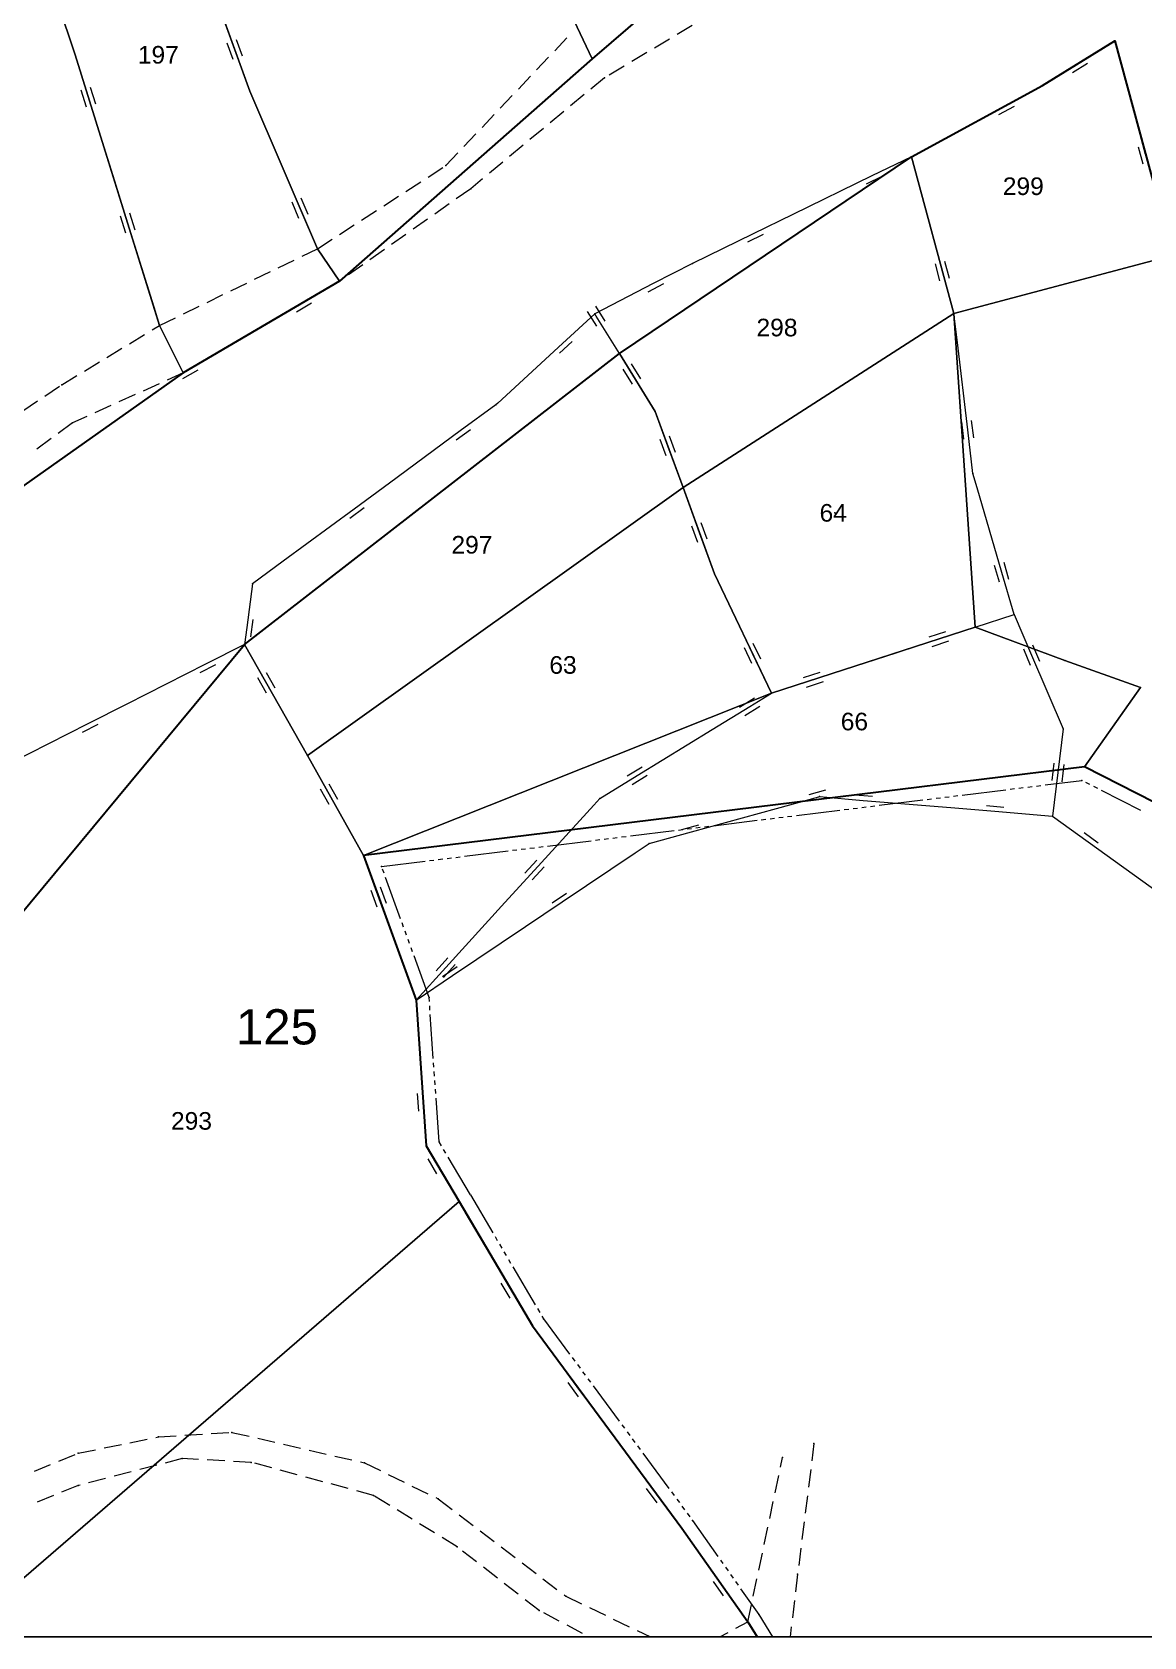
# Model space of a CAD drawing. Header units: millimetres. Extents: x 614452 to 616952, y 4151662 to 4153442.
# Drawn here: x 615089.2 to 615215.5, y 4151662.5 to 4151844.9 of the extents above; entities that cross this region are included whole.
import ezdxf
from ezdxf.xclip import XClip

# ---------------------------------------------------------------- set-up
doc = ezdxf.new("R2010")
doc.units = ezdxf.units.MM
doc.header["$XCLIPFRAME"] = 2
for name, color, linetype, lineweight in [('01_UYGALAN_TARAMA', 26, 'Continuous', 20), ('02_ADA_ALN_YENI', 7, 'Continuous', 30), ('02_ADA_NO_YENI', 18, 'Continuous', 0), ('03_PARSEL_ALN_ESKI', 18, 'Continuous', 0), ('03_PARSEL_ALN_YENI', 171, 'Continuous', 0), ('03_PARSEL_NO_ESKI', 5, 'Continuous', 0), ('03_PARSEL_SNR_YENI', 5, 'Continuous', 0), ('06_DETAY_SNR_KROKI', 4, 'Continuous', 0), ('06_DETAY_SNR_PAFTA', 26, 'Continuous', 0), ('07_SNRTIP_GECERLI', 30, 'Continuous', 0), ('07_SNRTIP_SABIT', 18, 'Continuous', 0), ('NOKTA_DETAY_YENI', 171, 'Continuous', 0), ('NOKTA_PARSEL_ESKI', 6, 'Continuous', 0), ('NOKTA_PARSEL_YENI', 30, 'Continuous', 0)]:
    doc.layers.add(name, color=color, linetype=linetype, lineweight=lineweight)
doc.layers.add('ANTET', color=7, linetype='Continuous')
doc.styles.get("Standard").update_dxf_attribs({"font": 'Arial'})

# ---------------------------------------------------------------- blocks, each defined once
blk = doc.blocks.new('fggg')
at = {"layer": '01_UYGALAN_TARAMA', "color": 252}
for p, q in [((615193.89, 4151758.05, 0.95), (615194.39, 4151758.12, 0.95)), ((615194.88, 4151758.18, 0.95), (615199.85, 4151758.79, 0.95)), ((615200.34, 4151758.85, 0.95), (615200.84, 4151758.91, 0.95)), ((615201.33, 4151758.97, 0.95), (615201.83, 4151759.03, 0.95)), ((615202.33, 4151759.09, 0.95), (615202.82, 4151759.15, 0.95)), ((615203.32, 4151759.21, 0.95), (615203.82, 4151759.27, 0.95)), ((615204.31, 4151759.33, 0.95), (615208.5, 4151759.85, 0.95)), ((615208.51, 4151759.85, 0.95), (615208.5, 4151759.85, 0.95)), ((615209.4, 4151759.39, 0.95), (615208.95, 4151759.62, 0.95)), ((615210.29, 4151758.94, 0.95), (615209.84, 4151759.17, 0.95)), ((615215.19, 4151756.44, 0.95), (615210.73, 4151758.71, 0.95)), ((615176.03, 4151755.86, 0.95), (615180.99, 4151756.47, 0.95)), ((615181.48, 4151756.53, 0.95), (615181.98, 4151756.59, 0.95)), ((615182.48, 4151756.65, 0.95), (615182.97, 4151756.71, 0.95)), ((615183.47, 4151756.77, 0.95), (615183.97, 4151756.83, 0.95)), ((615184.46, 4151756.9, 0.95), (615184.96, 4151756.96, 0.95)), ((615185.45, 4151757.02, 0.95), (615190.42, 4151757.63, 0.95)), ((615190.91, 4151757.69, 0.95), (615191.41, 4151757.75, 0.95)), ((615191.91, 4151757.81, 0.95), (615192.4, 4151757.87, 0.95)), ((615192.9, 4151757.93, 0.95), (615193.39, 4151757.99, 0.95)), ((615163.62, 4151754.34, 0.95), (615164.11, 4151754.4, 0.95)), ((615164.61, 4151754.46, 0.95), (615165.11, 4151754.52, 0.95)), ((615165.6, 4151754.58, 0.95), (615166.1, 4151754.64, 0.95)), ((615166.6, 4151754.7, 0.95), (615171.56, 4151755.31, 0.95)), ((615172.05, 4151755.37, 0.95), (615172.55, 4151755.43, 0.95)), ((615173.05, 4151755.49, 0.95), (615173.54, 4151755.55, 0.95)), ((615174.04, 4151755.62, 0.95), (615174.54, 4151755.68, 0.95)), ((615175.03, 4151755.74, 0.95), (615175.53, 4151755.8, 0.95)), ((615147.74, 4151752.38, 0.95), (615152.7, 4151752.99, 0.95)), ((615153.2, 4151753.05, 0.95), (615153.69, 4151753.12, 0.95)), ((615154.19, 4151753.18, 0.95), (615154.69, 4151753.24, 0.95)), ((615155.18, 4151753.3, 0.95), (615155.68, 4151753.36, 0.95)), ((615156.17, 4151753.42, 0.95), (615156.67, 4151753.48, 0.95)), ((615157.17, 4151753.54, 0.95), (615162.13, 4151754.15, 0.95)), ((615162.63, 4151754.21, 0.95), (615163.12, 4151754.27, 0.95)), ((615134.34, 4151750.74, 0.95), (615134.83, 4151750.8, 0.95)), ((615135.33, 4151750.86, 0.95), (615135.83, 4151750.92, 0.95)), ((615136.32, 4151750.98, 0.95), (615136.82, 4151751.04, 0.95)), ((615137.32, 4151751.1, 0.95), (615137.81, 4151751.16, 0.95)), ((615138.31, 4151751.23, 0.95), (615143.27, 4151751.84, 0.95)), ((615143.77, 4151751.9, 0.95), (615144.26, 4151751.96, 0.95)), ((615144.76, 4151752.02, 0.95), (615145.26, 4151752.08, 0.95)), ((615145.75, 4151752.14, 0.95), (615146.25, 4151752.2, 0.95)), ((615146.75, 4151752.26, 0.95), (615147.24, 4151752.32, 0.95)), ((615128.88, 4151750.07, 0.95), (615133.84, 4151750.68, 0.95)), ((615129.16, 4151749.29, 0.95), (615128.99, 4151749.76, 0.95)), ((615131.04, 4151744.12, 0.95), (615129.33, 4151748.82, 0.95)), ((615131.38, 4151743.18, 0.95), (615131.21, 4151743.65, 0.95)), ((615131.72, 4151742.24, 0.95), (615131.55, 4151742.71, 0.95)), ((615132.06, 4151741.3, 0.95), (615131.89, 4151741.77, 0.95)), ((615132.4, 4151740.36, 0.95), (615132.23, 4151740.83, 0.95)), ((615134.28, 4151735.19, 0.95), (615132.57, 4151739.89, 0.95)), ((615134.31, 4151734.73, 0.95), (615134.28, 4151735.19, 0.95)), ((615134.38, 4151733.73, 0.95), (615134.35, 4151734.23, 0.95)), ((615134.76, 4151728.24, 0.95), (615134.42, 4151733.23, 0.95)), ((615134.83, 4151727.24, 0.95), (615134.8, 4151727.74, 0.95)), ((615134.9, 4151726.25, 0.95), (615134.87, 4151726.75, 0.95)), ((615134.97, 4151725.25, 0.95), (615134.94, 4151725.75, 0.95)), ((615135.04, 4151724.25, 0.95), (615135, 4151724.75, 0.95)), ((615135.42, 4151718.77, 0.95), (615135.07, 4151723.75, 0.95)), ((615135.68, 4151718.33, 0.95), (615135.42, 4151718.76, 0.95)), ((615136.19, 4151717.47, 0.95), (615135.93, 4151717.9, 0.95)), ((615138.98, 4151712.73, 0.95), (615136.44, 4151717.04, 0.95)), ((615138.98, 4151712.73, 0.95), (615141.52, 4151708.42, 0.95)), ((615141.78, 4151707.99, 0.95), (615142.03, 4151707.56, 0.95)), ((615142.28, 4151707.13, 0.95), (615142.54, 4151706.7, 0.95)), ((615142.79, 4151706.27, 0.95), (615143.05, 4151705.84, 0.95)), ((615143.3, 4151705.41, 0.95), (615143.55, 4151704.98, 0.95)), ((615143.81, 4151704.55, 0.95), (615146.35, 4151700.24, 0.95)), ((615146.6, 4151699.81, 0.95), (615146.86, 4151699.38, 0.95)), ((615147.11, 4151698.95, 0.95), (615147.27, 4151698.67, 0.95)), ((615147.27, 4151698.67, 0.95), (615150.25, 4151694.65, 0.95)), ((615150.54, 4151694.25, 0.95), (615150.84, 4151693.85, 0.95)), ((615151.14, 4151693.45, 0.95), (615151.44, 4151693.04, 0.95)), ((615151.73, 4151692.64, 0.95), (615152.03, 4151692.24, 0.95)), ((615152.33, 4151691.84, 0.95), (615152.63, 4151691.44, 0.95)), ((615152.92, 4151691.03, 0.95), (615155.9, 4151687.01, 0.95)), ((615156.19, 4151686.61, 0.95), (615156.49, 4151686.21, 0.95)), ((615156.79, 4151685.81, 0.95), (615157.09, 4151685.4, 0.95)), ((615157.38, 4151685, 0.95), (615157.68, 4151684.6, 0.95)), ((615157.98, 4151684.2, 0.95), (615158.27, 4151683.8, 0.95)), ((615158.57, 4151683.39, 0.95), (615161.54, 4151679.37, 0.95)), ((615161.84, 4151678.97, 0.95), (615162.14, 4151678.57, 0.95)), ((615162.44, 4151678.17, 0.95), (615162.73, 4151677.77, 0.95)), ((615163.03, 4151677.36, 0.95), (615163.33, 4151676.96, 0.95)), ((615163.63, 4151676.56, 0.95), (615163.92, 4151676.16, 0.95)), ((615164.22, 4151675.76, 0.95), (615164.24, 4151675.73, 0.95)), ((615164.24, 4151675.73, 0.95), (615167.11, 4151671.64, 0.95)), ((615167.4, 4151671.24, 0.95), (615167.69, 4151670.83, 0.95)), ((615167.98, 4151670.42, 0.95), (615168.27, 4151670.01, 0.95)), ((615168.55, 4151669.6, 0.95), (615168.84, 4151669.19, 0.95)), ((615169.13, 4151668.78, 0.95), (615169.42, 4151668.37, 0.95)), ((615169.7, 4151667.96, 0.95), (615171.77, 4151665.03, 0.95)), ((615171.77, 4151665.03, 0.95), (615174.39, 4151660.77, 0.95))]:
    blk.add_line(p, q, dxfattribs=at)
for p in [(615208.5, 4151759.85, 630.21), (615128.88, 4151750.07, 615.54), (615128.88, 4151750.07, 615.54), (615134.28, 4151735.19, 622.77), (615134.28, 4151735.19, 622.77), (615135.42, 4151718.77, 626.5), (615135.42, 4151718.77, 626.5), (615147.27, 4151698.67, 632.51), (615147.27, 4151698.67, 632.51), (615164.24, 4151675.73, 636.42), (615164.24, 4151675.73, 636.42), (615171.77, 4151665.03, 640.27), (615171.77, 4151665.03, 640.27)]:
    blk.add_point(p, dxfattribs=at)
at = {"layer": '02_ADA_ALN_YENI', "color": 252}
for points in [[(615175.25, 4151861.18, 0), (615152.82, 4151841.86, 0), (615124.09, 4151816.59, 0), (615106.32, 4151806.16, 0), (615077.83, 4151786.04, 0), (615049.77, 4151767.71, 0), (615006.23, 4151763.2, 0), (615000.81, 4151763.81, 0), (615000.81, 4151763.81, 0), (614982.7, 4151772.39, 0), (614943.18, 4151772.9, 0), (614923.77, 4151783.68, 0)], [(615081.71, 4151737.25, 0), (615113.31, 4151775.31, 0), (615155.92, 4151808.36, 0), (615189.11, 4151830.74, 0), (615204.03, 4151838.83, 0), (615212.25, 4151843.91, 0), (615217.03, 4151826.17, 0), (615218.33, 4151819.38, 0), (615219.76, 4151811.95, 0), (615224.15, 4151803.93, 0), (615237.26, 4151792.49, 0), (615235.7, 4151779.19, 0), (615241.19, 4151768.35, 0), (615254.45, 4151738.12, 0), (615208.77, 4151761.39, 0), (615126.83, 4151751.33, 0), (615132.8, 4151734.88, 0), (615133.95, 4151718.31, 0), (615137.69, 4151711.97, 0), (615146.02, 4151697.84, 0), (615163.02, 4151674.86, 0), (615170.52, 4151664.2, 0), (615174.71, 4151657.38, 0)]]:
    blk.add_polyline3d(points, dxfattribs=at)
at = {"layer": '03_PARSEL_ALN_ESKI', "color": 252}
for p in [(615103.79, 4151842.32), (615202.12, 4151827.38), (615174.12, 4151811.32), (615180.42, 4151790.26), (615139.45, 4151786.63), (615149.7, 4151772.97), (615182.83, 4151766.54), (615107.56, 4151721.15)]:
    blk.add_point(p, dxfattribs=at)
at = {"layer": '03_PARSEL_ALN_YENI', "color": 252}
for points in [[(615151.11, 4151845.47, 0), (615142.71, 4151862.52, 0), (615166.03, 4151878.94, 0), (615175.25, 4151861.18, 0), (615152.82, 4151841.86, 0), (615151.11, 4151845.47, 0)], [(615152.82, 4151841.86, 0), (615124.09, 4151816.59, 0), (615121.58, 4151820.27, 0), (615113.89, 4151838.2, 0), (615107.87, 4151854.84, 0), (615100.64, 4151873.55, 0), (615136.61, 4151875.46, 0), (615142.71, 4151862.52, 0), (615151.11, 4151845.47, 0), (615152.82, 4151841.86, 0)], [(615094.03, 4151842.3, 0), (615084.04, 4151872.05, 0), (615100.64, 4151873.55, 0), (615107.87, 4151854.84, 0), (615113.89, 4151838.2, 0), (615121.58, 4151820.27, 0), (615124.09, 4151816.59, 0), (615106.32, 4151806.16, 0), (615103.65, 4151811.56, 0), (615094.03, 4151842.3, 0)], [(615058.94, 4151869.63, 0), (615084.04, 4151872.05, 0), (615094.03, 4151842.3, 0), (615103.65, 4151811.56, 0), (615106.32, 4151806.16, 0), (615077.83, 4151786.04, 0), (615075.62, 4151793.57, 0), (615074.01, 4151804.44, 0), (615071.83, 4151819.13, 0), (615066.24, 4151837.21, 0), (615064.55, 4151844.84, 0), (615062.73, 4151853.06, 0), (615058.94, 4151869.63, 0)], [(615218.33, 4151819.38, 0), (615193.95, 4151812.91, 0), (615189.11, 4151830.74, 0), (615204.03, 4151838.83, 0), (615212.25, 4151843.91, 0), (615217.03, 4151826.17, 0), (615218.33, 4151819.38, 0)], [(615155.92, 4151808.36, 0), (615189.11, 4151830.74, 0), (615193.95, 4151812.91, 0), (615163.15, 4151793.15, 0), (615160, 4151801.79, 0), (615155.92, 4151808.36, 0)], [(615193.95, 4151812.91, 0), (615218.33, 4151819.38, 0), (615219.76, 4151811.95, 0), (615224.15, 4151803.93, 0), (615237.26, 4151792.49, 0), (615235.7, 4151779.19, 0), (615241.19, 4151768.35, 0), (615254.45, 4151738.12, 0), (615208.77, 4151761.39, 0), (615215.15, 4151770.39, 0), (615206.57, 4151773.49, 0), (615196.37, 4151777.26, 0), (615193.95, 4151812.91, 0)], [(615173.21, 4151769.76, 0), (615166.74, 4151783.31, 0), (615163.15, 4151793.15, 0), (615193.95, 4151812.91, 0), (615196.37, 4151777.26, 0), (615173.21, 4151769.76, 0)], [(615163.15, 4151793.15, 0), (615120.44, 4151762.66, 0), (615113.31, 4151775.31, 0), (615155.92, 4151808.36, 0), (615160, 4151801.79, 0), (615163.15, 4151793.15, 0)], [(615120.44, 4151762.66, 0), (615163.15, 4151793.15, 0), (615166.74, 4151783.31, 0), (615173.21, 4151769.76, 0), (615126.83, 4151751.33, 0), (615120.44, 4151762.66, 0)], [(615208.77, 4151761.39, 0), (615126.83, 4151751.33, 0), (615173.21, 4151769.76, 0), (615196.37, 4151777.26, 0), (615206.57, 4151773.49, 0), (615215.15, 4151770.39, 0), (615208.77, 4151761.39, 0)], [(615081.71, 4151737.25, 0), (615113.31, 4151775.31, 0), (615120.44, 4151762.66, 0), (615126.83, 4151751.33, 0), (615132.8, 4151734.88, 0), (615133.95, 4151718.31, 0), (615137.69, 4151711.97, 0), (615084.54, 4151666.06, 0), (615078.31, 4151676.76, 0), (615075.49, 4151689.81, 0), (615077.83, 4151708.32, 0), (615081.71, 4151737.25, 0)], [(615146.02, 4151697.84, 0), (615163.02, 4151674.86, 0), (615170.52, 4151664.2, 0), (615174.71, 4151657.38, 0), (615182.32, 4151646.96, 0), (615190.58, 4151636.08, 0), (615194.6, 4151625.77, 0), (615194.25, 4151620.55, 0), (615122.2, 4151593.6, 0), (615112.37, 4151610.34, 0), (615100.86, 4151633.85, 0), (615088.41, 4151654.98, 0), (615084.54, 4151666.06, 0), (615137.69, 4151711.97, 0), (615146.02, 4151697.84, 0)]]:
    blk.add_polyline3d(points, close=True, dxfattribs=at)
at = {"layer": '03_PARSEL_SNR_YENI', "color": 252}
for p, q in [((615090.41, 4151853.09, 0.95), (615093.59, 4151843.61, 0.95)), ((615112.19, 4151842.9, 0.95), (615108.79, 4151852.3, 0.95)), ((615113.06, 4151842.15, 0.95), (615112.38, 4151844.03, 0.95)), ((615212.25, 4151843.91, 0.95), (615208, 4151841.28, 0.95)), ((615213.13, 4151840.66, 0.95), (615212.25, 4151843.91, 0.95)), ((615093.59, 4151843.61, 0.95), (615094.03, 4151842.3, 0.95)), ((615094.03, 4151842.3, 0.95), (615095.52, 4151837.53, 0.95)), ((615112, 4151841.77, 0.95), (615111.32, 4151843.65, 0.95)), ((615113.89, 4151838.2, 0.95), (615112.19, 4151842.9, 0.95)), ((615208, 4151841.28, 0.95), (615204.03, 4151838.83, 0.95)), ((615209.14, 4151841.33, 0.95), (615207.44, 4151840.28, 0.95)), ((615215.73, 4151831, 0.95), (615213.13, 4151840.66, 0.95)), ((615094.68, 4151838.32, 0.95), (615095.28, 4151836.41, 0.95)), ((615095.76, 4151838.65, 0.95), (615096.36, 4151836.75, 0.95)), ((615204.03, 4151838.83, 0.95), (615199.63, 4151836.45, 0.95)), ((615095.52, 4151837.53, 0.95), (615098.51, 4151827.99, 0.95)), ((615115.67, 4151834.06, 0.95), (615113.89, 4151838.2, 0.95)), ((615199.63, 4151836.45, 0.95), (615190.84, 4151831.68, 0.95)), ((615200.78, 4151836.43, 0.95), (615199.02, 4151835.48, 0.95)), ((615119.61, 4151824.86, 0.95), (615115.67, 4151834.06, 0.95)), ((615190.84, 4151831.68, 0.95), (615189.11, 4151830.74, 0.95)), ((615215.45, 4151829.89, 0.95), (615214.93, 4151831.82, 0.95)), ((615190.02, 4151827.38, 0.95), (615189.11, 4151830.74, 0.95)), ((615098.51, 4151827.99, 0.95), (615100, 4151823.22, 0.95)), ((615192.64, 4151817.73, 0.95), (615190.02, 4151827.38, 0.95)), ((615119.48, 4151823.72, 0.95), (615118.7, 4151825.56, 0.95)), ((615120.52, 4151824.17, 0.95), (615119.73, 4151826.01, 0.95)), ((615099.17, 4151824, 0.95), (615099.76, 4151822.09, 0.95)), ((615100.24, 4151824.34, 0.95), (615100.84, 4151822.43, 0.95)), ((615121.58, 4151820.27, 0.95), (615119.61, 4151824.86, 0.95)), ((615100, 4151823.22, 0.95), (615102.99, 4151813.67, 0.95)), ((615192.36, 4151816.62, 0.95), (615191.84, 4151818.55, 0.95)), ((615193.45, 4151816.91, 0.95), (615192.92, 4151818.84, 0.95)), ((615124.09, 4151816.59, 0.95), (615119.78, 4151814.06, 0.95)), ((615193.95, 4151812.91, 0.95), (615192.64, 4151817.73, 0.95)), ((615102.99, 4151813.67, 0.95), (615103.65, 4151811.56, 0.95)), ((615119.78, 4151814.06, 0.95), (615111.15, 4151809, 0.95)), ((615120.92, 4151814.08, 0.95), (615119.2, 4151813.07, 0.95)), ((615111.15, 4151809, 0.95), (615106.84, 4151806.47, 0.95)), ((615157.36, 4151806.04, 0.95), (615155.92, 4151808.36, 0.95)), ((615107.99, 4151806.49, 0.95), (615106.26, 4151805.48, 0.95)), ((615106.84, 4151806.47, 0.95), (615106.32, 4151806.16, 0.95)), ((615157.41, 4151804.89, 0.95), (615156.36, 4151806.59, 0.95)), ((615158.37, 4151805.48, 0.95), (615157.31, 4151807.18, 0.95)), ((615160, 4151801.79, 0.95), (615157.36, 4151806.04, 0.95)), ((615161.43, 4151797.85, 0.95), (615160, 4151801.79, 0.95)), ((615161.25, 4151796.72, 0.95), (615160.56, 4151798.6, 0.95)), ((615162.3, 4151797.1, 0.95), (615161.62, 4151798.98, 0.95)), ((615163.15, 4151793.15, 0.95), (615161.43, 4151797.85, 0.95)), ((615165.03, 4151788, 0.95), (615163.15, 4151793.15, 0.95)), ((615165.9, 4151787.26, 0.95), (615165.21, 4151789.14, 0.95)), ((615164.84, 4151786.87, 0.95), (615164.15, 4151788.75, 0.95)), ((615166.74, 4151783.31, 0.95), (615165.03, 4151788, 0.95)), ((615166.75, 4151783.29, 0.95), (615166.74, 4151783.31, 0.95)), ((615171.06, 4151774.27, 0.95), (615166.75, 4151783.29, 0.95)), ((615191.12, 4151776.15, 0.95), (615193.02, 4151776.77, 0.95)), ((615192.24, 4151775.93, 0.95), (615196.37, 4151777.26, 0.95)), ((615113.31, 4151775.31, 0.95), (615115.76, 4151770.95, 0.95)), ((615170.98, 4151773.13, 0.95), (615170.12, 4151774.93, 0.95)), ((615172, 4151773.61, 0.95), (615171.13, 4151775.42, 0.95)), ((615187.48, 4151774.38, 0.95), (615192.24, 4151775.93, 0.95)), ((615191.46, 4151775.08, 0.95), (615193.36, 4151775.7, 0.95)), ((615173.21, 4151769.76, 0.95), (615171.06, 4151774.27, 0.95)), ((615177.97, 4151771.3, 0.95), (615187.48, 4151774.38, 0.95)), ((615114.78, 4151771.55, 0.95), (615115.76, 4151769.8, 0.95)), ((615115.76, 4151772.1, 0.95), (615116.74, 4151770.36, 0.95)), ((615115.76, 4151770.95, 0.95), (615120.44, 4151762.66, 0.95)), ((615173.21, 4151769.76, 0.95), (615177.97, 4151771.3, 0.95)), ((615176.85, 4151771.53, 0.95), (615178.75, 4151772.14, 0.95)), ((615177.19, 4151770.46, 0.95), (615179.1, 4151771.07, 0.95)), ((615120.44, 4151762.66, 0.95), (615122.89, 4151758.31, 0.95)), ((615121.91, 4151758.9, 0.95), (615122.89, 4151757.16, 0.95)), ((615122.89, 4151759.46, 0.95), (615123.87, 4151757.71, 0.95)), ((615122.89, 4151758.31, 0.95), (615126.83, 4151751.33, 0.95)), ((615126.83, 4151751.33, 0.95), (615128.53, 4151746.63, 0.95)), ((615127.66, 4151747.37, 0.95), (615128.35, 4151745.49, 0.95)), ((615128.72, 4151747.76, 0.95), (615129.4, 4151745.88, 0.95)), ((615128.53, 4151746.63, 0.95), (615131.94, 4151737.23, 0.95)), ((615131.94, 4151737.23, 0.95), (615132.8, 4151734.88, 0.95)), ((615132.91, 4151733.27, 0.95), (615132.8, 4151734.88, 0.95)), ((615133.6, 4151723.3, 0.95), (615132.91, 4151733.27, 0.95)), ((615133.11, 4151722.26, 0.95), (615132.97, 4151724.25, 0.95)), ((615133.95, 4151718.31, 0.95), (615133.6, 4151723.3, 0.95)), ((615135.15, 4151716.27, 0.95), (615133.95, 4151718.31, 0.95)), ((615135.17, 4151715.13, 0.95), (615134.16, 4151716.85, 0.95)), ((615137.69, 4151711.97, 0.95), (615135.15, 4151716.27, 0.95)), ((615138.4, 4151710.76, 0.95), (615137.69, 4151711.97, 0.95)), ((615143.48, 4151702.15, 0.95), (615138.4, 4151710.76, 0.95)), ((615143.51, 4151701, 0.95), (615142.49, 4151702.72, 0.95)), ((615146.02, 4151697.84, 0.95), (615143.48, 4151702.15, 0.95)), ((615151.13, 4151690.94, 0.95), (615146.02, 4151697.84, 0.95)), ((615151.27, 4151689.8, 0.95), (615150.08, 4151691.41, 0.95)), ((615154.1, 4151686.92, 0.95), (615151.13, 4151690.94, 0.95)), ((615160.05, 4151678.88, 0.95), (615154.1, 4151686.92, 0.95)), ((615160.19, 4151677.74, 0.95), (615159, 4151679.35, 0.95)), ((615163.02, 4151674.86, 0.95), (615160.05, 4151678.88, 0.95)), ((615167.64, 4151668.29, 0.95), (615163.02, 4151674.86, 0.95)), ((615167.75, 4151667.15, 0.95), (615166.6, 4151668.79, 0.95)), ((615170.52, 4151664.2, 0.95), (615167.64, 4151668.29, 0.95))]:
    blk.add_line(p, q, dxfattribs=at)
for p in [(615212.25, 4151843.91, 609.26), (615212.25, 4151843.91, 609.26), (615094.03, 4151842.3, 607.66), (615094.03, 4151842.3, 607.66), (615204.03, 4151838.83, 610.09), (615204.03, 4151838.83, 610.09), (615113.89, 4151838.2, 607.22), (615113.89, 4151838.2, 607.22), (615189.11, 4151830.74, 609.1), (615189.11, 4151830.74, 609.1), (615121.58, 4151820.27, 607.38), (615124.09, 4151816.59, 607.48), (615193.95, 4151812.91, 610.97), (615103.65, 4151811.56, 607.27), (615155.92, 4151808.36, 608.66), (615106.32, 4151806.16, 607.88), (615160, 4151801.79, 608.53), (615160, 4151801.79, 608.53), (615163.15, 4151793.15, 608.53), (615163.15, 4151793.15, 621.48), (615166.74, 4151783.31, 621.48), (615166.74, 4151783.31, 621.48), (615196.37, 4151777.26, 624.45), (615113.31, 4151775.31, 607.77), (615173.21, 4151769.76, 624.81), (615173.21, 4151769.76, 624.81), (615120.44, 4151762.66, 607.77), (615120.44, 4151762.66, 615.54), (615126.83, 4151751.33, 615.54), (615126.83, 4151751.33, 615.54), (615132.8, 4151734.88, 622.77), (615132.8, 4151734.88, 622.77), (615133.95, 4151718.31, 626.5), (615133.95, 4151718.31, 626.5), (615137.69, 4151711.97, 632.51), (615137.69, 4151711.97, 626.5), (615146.02, 4151697.84, 632.51), (615146.02, 4151697.84, 632.51), (615163.02, 4151674.86, 636.42), (615163.02, 4151674.86, 636.42), (615170.52, 4151664.2, 640.27)]:
    blk.add_point(p, dxfattribs=at)
at = {"layer": '06_DETAY_SNR_KROKI', "color": 252}
for p, q in [((615189.11, 4151830.74, 0.95), (615184.61, 4151828.55, 0.95)), ((615184.61, 4151828.55, 0.95), (615175.62, 4151824.17, 0.95)), ((615185.76, 4151828.48, 0.95), (615183.96, 4151827.6, 0.95)), ((615175.62, 4151824.17, 0.95), (615171.13, 4151821.98, 0.95)), ((615171.13, 4151821.98, 0.95), (615164.21, 4151818.61, 0.95)), ((615172.27, 4151821.91, 0.95), (615170.47, 4151821.03, 0.95)), ((615164.21, 4151818.61, 0.95), (615159.77, 4151816.31, 0.95)), ((615159.77, 4151816.31, 0.95), (615153.13, 4151812.87, 0.95)), ((615160.91, 4151816.27, 0.95), (615159.14, 4151815.35, 0.95)), ((615153.13, 4151812.87, 0.95), (615149.45, 4151809.49, 0.95)), ((615153.34, 4151811.46, 0.95), (615152.29, 4151813.16, 0.95)), ((615153.29, 4151812.61, 0.95), (615153.13, 4151812.87, 0.95)), ((615154.3, 4151812.06, 0.95), (615153.24, 4151813.76, 0.95)), ((615194.34, 4151809.62, 0.95), (615193.95, 4151812.91, 0.95)), ((615155.92, 4151808.36, 0.95), (615153.29, 4151812.61, 0.95)), ((615149.45, 4151809.49, 0.95), (615142.08, 4151802.73, 0.95)), ((615150.56, 4151809.75, 0.95), (615149.09, 4151808.4, 0.95)), ((615195.51, 4151799.69, 0.95), (615194.34, 4151809.62, 0.95)), ((615141.86, 4151802.53, 0.95), (615137.83, 4151799.57, 0.95)), ((615142.08, 4151802.73, 0.95), (615141.86, 4151802.53, 0.95)), ((615195.07, 4151798.63, 0.95), (615194.84, 4151800.62, 0.95)), ((615196.19, 4151798.77, 0.95), (615195.96, 4151800.75, 0.95)), ((615137.83, 4151799.57, 0.95), (615129.78, 4151793.64, 0.95)), ((615138.97, 4151799.71, 0.95), (615137.36, 4151798.52, 0.95)), ((615196.1, 4151794.73, 0.95), (615195.51, 4151799.69, 0.95)), ((615196.58, 4151793.09, 0.95), (615196.1, 4151794.73, 0.95)), ((615129.78, 4151793.64, 0.95), (615125.75, 4151790.68, 0.95)), ((615199.38, 4151783.49, 0.95), (615196.58, 4151793.09, 0.95)), ((615125.75, 4151790.68, 0.95), (615117.7, 4151784.75, 0.95)), ((615126.89, 4151790.82, 0.95), (615125.28, 4151789.63, 0.95)), ((615117.7, 4151784.75, 0.95), (615114.21, 4151782.19, 0.95)), ((615199.12, 4151782.37, 0.95), (615198.56, 4151784.29, 0.95)), ((615200.2, 4151782.69, 0.95), (615199.64, 4151784.61, 0.95)), ((615114.21, 4151782.19, 0.95), (615113.56, 4151777.23, 0.95)), ((615200.78, 4151778.69, 0.95), (615199.38, 4151783.49, 0.95)), ((615114.25, 4151778.15, 0.95), (615113.99, 4151776.16, 0.95)), ((615196.37, 4151777.26, 0.95), (615200.78, 4151778.69, 0.95)), ((615200.78, 4151778.69, 0.95), (615202.75, 4151774.1, 0.95)), ((615113.56, 4151777.23, 0.95), (615113.31, 4151775.31, 0.95)), ((615113.31, 4151775.31, 0.95), (615108.85, 4151773.05, 0.95)), ((615201.84, 4151774.79, 0.95), (615202.63, 4151772.96, 0.95)), ((615202.87, 4151775.24, 0.95), (615203.66, 4151773.4, 0.95)), ((615108.85, 4151773.05, 0.95), (615099.93, 4151768.53, 0.95)), ((615109.99, 4151773, 0.95), (615108.21, 4151772.09, 0.95)), ((615202.75, 4151774.1, 0.95), (615206.36, 4151765.71, 0.95)), ((615169.58, 4151768.19, 0.95), (615171.29, 4151769.24, 0.95)), ((615170.73, 4151768.24, 0.95), (615173.21, 4151769.76, 0.95)), ((615099.93, 4151768.53, 0.95), (615095.47, 4151766.26, 0.95)), ((615166.47, 4151765.62, 0.95), (615170.73, 4151768.24, 0.95)), ((615170.17, 4151767.23, 0.95), (615171.87, 4151768.28, 0.95)), ((615095.47, 4151766.26, 0.95), (615086.55, 4151761.74, 0.95)), ((615096.62, 4151766.21, 0.95), (615094.83, 4151765.31, 0.95)), ((615157.94, 4151760.4, 0.95), (615166.47, 4151765.62, 0.95)), ((615206.36, 4151765.71, 0.95), (615205.76, 4151760.75, 0.95)), ((615205.32, 4151761.81, 0.95), (615205.08, 4151759.82, 0.95)), ((615153.68, 4151757.79, 0.95), (615157.94, 4151760.4, 0.95)), ((615156.79, 4151760.36, 0.95), (615158.5, 4151761.4, 0.95)), ((615157.38, 4151759.4, 0.95), (615159.09, 4151760.44, 0.95)), ((615205.76, 4151760.75, 0.95), (615205.16, 4151755.79, 0.95)), ((615206.44, 4151761.67, 0.95), (615206.2, 4151759.69, 0.95)), ((615177.47, 4151758.25, 0.95), (615179.4, 4151758.78, 0.95)), ((615182.69, 4151758.22, 0.95), (615184.68, 4151758.06, 0.95)), ((615146.27, 4151749.66, 0.95), (615153.01, 4151757.05, 0.95)), ((615153.01, 4151757.05, 0.95), (615153.68, 4151757.79, 0.95)), ((615164.13, 4151754, 0.95), (615173.77, 4151756.65, 0.95)), ((615173.77, 4151756.65, 0.95), (615178.59, 4151757.98, 0.95)), ((615178.59, 4151757.98, 0.95), (615178.66, 4151758, 0.95)), ((615178.66, 4151758, 0.95), (615183.64, 4151757.58, 0.95)), ((615183.64, 4151757.58, 0.95), (615193.61, 4151756.75, 0.95)), ((615193.61, 4151756.75, 0.95), (615198.59, 4151756.34, 0.95)), ((615197.64, 4151756.98, 0.95), (615199.63, 4151756.82, 0.95)), ((615198.59, 4151756.34, 0.95), (615205.16, 4151755.79, 0.95)), ((615163.01, 4151754.28, 0.95), (615164.94, 4151754.81, 0.95)), ((615205.16, 4151755.79, 0.95), (615209.22, 4151752.87, 0.95)), ((615157.7, 4151751.6, 0.95), (615159.3, 4151752.67, 0.95)), ((615159.3, 4151752.67, 0.95), (615164.13, 4151754, 0.95)), ((615208.74, 4151753.91, 0.95), (615210.36, 4151752.74, 0.95)), ((615209.22, 4151752.87, 0.95), (615217.33, 4151747.02, 0.95)), ((615145.18, 4151749.3, 0.95), (615146.53, 4151750.78, 0.95)), ((615149.4, 4151746.03, 0.95), (615157.7, 4151751.6, 0.95)), ((615142.9, 4151745.96, 0.95), (615146.27, 4151749.66, 0.95)), ((615146.01, 4151748.54, 0.95), (615147.36, 4151750.02, 0.95)), ((615136.17, 4151738.57, 0.95), (615142.9, 4151745.96, 0.95)), ((615145.25, 4151743.24, 0.95), (615149.4, 4151746.03, 0.95)), ((615148.26, 4151745.94, 0.95), (615149.92, 4151747.05, 0.95)), ((615136.95, 4151737.66, 0.95), (615145.25, 4151743.24, 0.95)), ((615132.8, 4151734.88, 0.95), (615136.17, 4151738.57, 0.95)), ((615135.08, 4151738.21, 0.95), (615136.42, 4151739.69, 0.95)), ((615135.8, 4151737.57, 0.95), (615137.47, 4151738.69, 0.95)), ((615135.91, 4151737.46, 0.95), (615137.25, 4151738.93, 0.95)), ((615132.8, 4151734.88, 0.95), (615136.95, 4151737.66, 0.95))]:
    blk.add_line(p, q, dxfattribs=at)
for p in [(615189.11, 4151830.74, 609.1), (615164.21, 4151818.61, 608.9), (615164.21, 4151818.61, 608.9), (615153.13, 4151812.87, 608.66), (615153.13, 4151812.87, 608.66), (615153.13, 4151812.87, 608.66), (615193.95, 4151812.91, 610.97), (615155.92, 4151808.36, 608.53), (615141.86, 4151802.53, 617.53), (615141.86, 4151802.53, 617.53), (615196.1, 4151794.73, 621.44), (615196.1, 4151794.73, 621.44), (615114.21, 4151782.19, 610.29), (615114.21, 4151782.19, 610.29), (615200.78, 4151778.69, 624.45), (615200.78, 4151778.69, 624.45), (615200.78, 4151778.69, 624.45), (615196.37, 4151777.26, 624.81), (615113.31, 4151775.31, 607.77), (615113.31, 4151775.31, 607.77), (615173.21, 4151769.76, 624.81), (615206.36, 4151765.71, 628.4), (615206.36, 4151765.71, 628.4), (615153.68, 4151757.79, 625.09), (615153.68, 4151757.79, 625.09), (615178.66, 4151758, 626.88), (615178.66, 4151758, 626.88), (615205.16, 4151755.79, 630.21), (615205.16, 4151755.79, 630.21), (615205.16, 4151755.79, 630.21), (615159.3, 4151752.67, 626.91), (615159.3, 4151752.67, 626.91), (615132.8, 4151734.88, 622.77), (615132.8, 4151734.88, 622.77)]:
    blk.add_point(p, dxfattribs=at)
at = {"layer": '06_DETAY_SNR_PAFTA', "color": 252}
for p, q in [((615164.19, 4151845.65, 0.95), (615162.47, 4151844.62, 0.95)), ((615148.56, 4151842.78, 0.95), (615149.93, 4151844.23, 0.95)), ((615161.61, 4151844.11, 0.95), (615159.89, 4151843.09, 0.95)), ((615146.49, 4151840.6, 0.95), (615147.87, 4151842.05, 0.95)), ((615159.04, 4151842.57, 0.95), (615157.32, 4151841.55, 0.95)), ((615156.46, 4151841.04, 0.95), (615154.74, 4151840.01, 0.95)), ((615144.43, 4151838.43, 0.95), (615145.81, 4151839.88, 0.95)), ((615154.22, 4151839.7, 0.95), (615152.68, 4151838.43, 0.95)), ((615142.37, 4151836.25, 0.95), (615143.74, 4151837.7, 0.95)), ((615151.91, 4151837.79, 0.95), (615150.37, 4151836.51, 0.95)), ((615140.3, 4151834.07, 0.95), (615141.68, 4151835.52, 0.95)), ((615149.6, 4151835.87, 0.95), (615148.06, 4151834.6, 0.95)), ((615138.24, 4151831.9, 0.95), (615139.61, 4151833.35, 0.95)), ((615147.29, 4151833.96, 0.95), (615145.75, 4151832.68, 0.95)), ((615136.17, 4151829.72, 0.95), (615137.55, 4151831.17, 0.95)), ((615144.98, 4151832.05, 0.95), (615143.44, 4151830.77, 0.95)), ((615134.17, 4151828.42, 0.95), (615135.85, 4151829.51, 0.95)), ((615142.67, 4151830.13, 0.95), (615141.13, 4151828.86, 0.95)), ((615131.65, 4151826.79, 0.95), (615133.33, 4151827.88, 0.95)), ((615140.36, 4151828.22, 0.95), (615139.01, 4151827.1, 0.95)), ((615129.13, 4151825.16, 0.95), (615130.81, 4151826.25, 0.95)), ((615139.01, 4151827.1, 0.95), (615137.37, 4151825.94, 0.95)), ((615126.61, 4151823.53, 0.95), (615128.29, 4151824.62, 0.95)), ((615136.55, 4151825.37, 0.95), (615134.92, 4151824.22, 0.95)), ((615124.09, 4151821.9, 0.95), (615125.77, 4151822.99, 0.95)), ((615131.65, 4151821.91, 0.95), (615130.01, 4151820.76, 0.95)), ((615134.1, 4151823.64, 0.95), (615132.47, 4151822.49, 0.95)), ((615119.84, 4151819.43, 0.95), (615121.58, 4151820.27, 0.95)), ((615121.58, 4151820.27, 0.95), (615123.25, 4151821.36, 0.95)), ((615129.2, 4151820.19, 0.95), (615127.56, 4151819.03, 0.95)), ((615117.14, 4151818.12, 0.95), (615118.94, 4151818.99, 0.95)), ((615126.74, 4151818.46, 0.95), (615125.11, 4151817.31, 0.95)), ((615114.44, 4151816.81, 0.95), (615116.24, 4151817.68, 0.95)), ((615124.29, 4151816.73, 0.95), (615124.09, 4151816.59, 0.95)), ((615109.05, 4151814.18, 0.95), (615110.85, 4151815.06, 0.95)), ((615111.75, 4151815.5, 0.95), (615113.55, 4151816.37, 0.95)), ((615106.35, 4151812.87, 0.95), (615108.15, 4151813.75, 0.95)), ((615102.79, 4151811.04, 0.95), (615103.65, 4151811.56, 0.95)), ((615103.65, 4151811.56, 0.95), (615105.45, 4151812.44, 0.95)), ((615100.23, 4151809.48, 0.95), (615101.93, 4151810.52, 0.95)), ((615095.1, 4151806.37, 0.95), (615096.81, 4151807.41, 0.95)), ((615097.66, 4151807.93, 0.95), (615099.37, 4151808.96, 0.95)), ((615092.53, 4151804.81, 0.95), (615094.24, 4151805.85, 0.95)), ((615106.32, 4151806.16, 0.95), (615104.49, 4151805.34, 0.95)), ((615090.61, 4151803.53, 0.95), (615092.28, 4151804.64, 0.95)), ((615100.85, 4151803.69, 0.95), (615099.03, 4151802.87, 0.95)), ((615103.58, 4151804.92, 0.95), (615101.76, 4151804.1, 0.95)), ((615088.11, 4151801.87, 0.95), (615089.78, 4151802.98, 0.95)), ((615098.11, 4151802.45, 0.95), (615096.29, 4151801.63, 0.95)), ((615093.73, 4151800.47, 0.95), (615092.12, 4151799.29, 0.95)), ((615095.38, 4151801.22, 0.95), (615093.73, 4151800.47, 0.95)), ((615091.31, 4151798.69, 0.95), (615089.7, 4151797.51, 0.95)), ((615103.22, 4151685.17, 0.95), (615103.52, 4151685.23, 0.95)), ((615103.52, 4151685.23, 0.95), (615105.52, 4151685.36, 0.95)), ((615106.52, 4151685.42, 0.95), (615108.51, 4151685.54, 0.95)), ((615109.51, 4151685.61, 0.95), (615111.51, 4151685.73, 0.95)), ((615111.87, 4151685.75, 0.95), (615113.82, 4151685.31, 0.95)), ((615114.8, 4151685.08, 0.95), (615116.74, 4151684.63, 0.95)), ((615094.4, 4151683.38, 0.95), (615096.36, 4151683.78, 0.95)), ((615097.34, 4151683.98, 0.95), (615099.3, 4151684.37, 0.95)), ((615100.28, 4151684.57, 0.95), (615102.24, 4151684.97, 0.95)), ((615117.72, 4151684.41, 0.95), (615119.67, 4151683.96, 0.95)), ((615120.64, 4151683.73, 0.95), (615122.59, 4151683.28, 0.95)), ((615178.03, 4151684.49, 0.95), (615177.78, 4151682.51, 0.95)), ((615089.41, 4151681.33, 0.95), (615091.26, 4151682.09, 0.95)), ((615092.18, 4151682.47, 0.95), (615094.03, 4151683.23, 0.95)), ((615103.32, 4151682.01, 0.95), (615101.38, 4151681.51, 0.95)), ((615106.22, 4151682.76, 0.95), (615104.28, 4151682.26, 0.95)), ((615108.07, 4151682.66, 0.95), (615106.22, 4151682.76, 0.95)), ((615111.06, 4151682.5, 0.95), (615109.06, 4151682.61, 0.95)), ((615114.06, 4151682.34, 0.95), (615112.06, 4151682.45, 0.95)), ((615116.4, 4151681.71, 0.95), (615114.47, 4151682.23, 0.95)), ((615119.3, 4151680.92, 0.95), (615117.37, 4151681.45, 0.95)), ((615123.56, 4151683.06, 0.95), (615125.51, 4151682.61, 0.95)), ((615126.49, 4151682.38, 0.95), (615126.94, 4151682.28, 0.95)), ((615126.94, 4151682.28, 0.95), (615128.74, 4151681.4, 0.95)), ((615174.24, 4151681.81, 0.95), (615174.47, 4151682.9, 0.95)), ((615177.66, 4151681.52, 0.95), (615177.41, 4151679.53, 0.95)), ((615094.37, 4151679.69, 0.95), (615092.51, 4151678.94, 0.95)), ((615094.6, 4151679.76, 0.95), (615094.37, 4151679.69, 0.95)), ((615097.51, 4151680.51, 0.95), (615095.57, 4151680.01, 0.95)), ((615100.41, 4151681.26, 0.95), (615098.48, 4151680.76, 0.95)), ((615122.19, 4151680.14, 0.95), (615120.26, 4151680.66, 0.95)), ((615125.09, 4151679.35, 0.95), (615123.16, 4151679.88, 0.95)), ((615129.64, 4151680.96, 0.95), (615131.44, 4151680.09, 0.95)), ((615132.33, 4151679.65, 0.95), (615134.13, 4151678.77, 0.95)), ((615173.62, 4151678.88, 0.95), (615174.03, 4151680.84, 0.95)), ((615091.59, 4151678.56, 0.95), (615089.73, 4151677.81, 0.95)), ((615127.98, 4151678.57, 0.95), (615126.05, 4151679.09, 0.95)), ((615129.8, 4151677.45, 0.95), (615128.09, 4151678.5, 0.95)), ((615135.03, 4151678.34, 0.95), (615135.31, 4151678.2, 0.95)), ((615135.31, 4151678.2, 0.95), (615136.9, 4151676.99, 0.95)), ((615173, 4151675.94, 0.95), (615173.41, 4151677.9, 0.95)), ((615177.29, 4151678.54, 0.95), (615177.04, 4151676.55, 0.95)), ((615132.35, 4151675.88, 0.95), (615130.65, 4151676.93, 0.95)), ((615137.69, 4151676.38, 0.95), (615139.28, 4151675.17, 0.95)), ((615134.91, 4151674.31, 0.95), (615133.2, 4151675.36, 0.95)), ((615140.08, 4151674.56, 0.95), (615141.67, 4151673.34, 0.95)), ((615172.38, 4151673.01, 0.95), (615172.79, 4151674.97, 0.95)), ((615176.92, 4151675.56, 0.95), (615176.67, 4151673.58, 0.95)), ((615137.46, 4151672.73, 0.95), (615135.76, 4151673.78, 0.95)), ((615142.46, 4151672.74, 0.95), (615144.05, 4151671.52, 0.95)), ((615176.54, 4151672.58, 0.95), (615176.3, 4151670.6, 0.95)), ((615139.67, 4151671.02, 0.95), (615138.09, 4151672.25, 0.95)), ((615144.85, 4151670.92, 0.95), (615146.44, 4151669.7, 0.95)), ((615171.76, 4151670.07, 0.95), (615172.17, 4151672.03, 0.95)), ((615142.04, 4151669.18, 0.95), (615140.46, 4151670.41, 0.95)), ((615147.23, 4151669.1, 0.95), (615148.82, 4151667.88, 0.95)), ((615171.14, 4151667.14, 0.95), (615171.55, 4151669.1, 0.95)), ((615176.18, 4151669.62, 0.95), (615175.94, 4151667.64, 0.95)), ((615144.41, 4151667.35, 0.95), (615142.83, 4151668.57, 0.95)), ((615149.62, 4151667.28, 0.95), (615149.81, 4151667.13, 0.95)), ((615149.81, 4151667.13, 0.95), (615151.61, 4151666.26, 0.95)), ((615146.78, 4151665.51, 0.95), (615145.2, 4151666.73, 0.95)), ((615149.08, 4151664.29, 0.95), (615147.31, 4151665.23, 0.95)), ((615152.52, 4151665.83, 0.95), (615154.32, 4151664.96, 0.95)), ((615170.52, 4151664.2, 0.95), (615170.93, 4151666.16, 0.95)), ((615175.82, 4151666.64, 0.95), (615175.58, 4151664.66, 0.95)), ((615151.73, 4151662.89, 0.95), (615149.96, 4151663.82, 0.95)), ((615155.22, 4151664.53, 0.95), (615157.02, 4151663.66, 0.95)), ((615157.92, 4151663.23, 0.95), (615159.73, 4151662.36, 0.95)), ((615169.16, 4151663.48, 0.95), (615170.52, 4151664.2, 0.95)), ((615175.46, 4151663.66, 0.95), (615175.22, 4151661.68, 0.95)), ((615166.52, 4151662.07, 0.95), (615168.28, 4151663.01, 0.95))]:
    blk.add_line(p, q, dxfattribs=at)
for p in [(615154.22, 4151839.7, 607.78), (615154.22, 4151839.7, 607.78), (615136.17, 4151829.72, 607.36), (615136.17, 4151829.72, 607.36), (615139.01, 4151827.1, 607.62), (615139.01, 4151827.1, 607.62), (615121.58, 4151820.27, 607.38), (615121.58, 4151820.27, 607.38), (615124.09, 4151816.59, 607.48), (615103.65, 4151811.56, 607.27), (615103.65, 4151811.56, 607.27), (615106.32, 4151806.16, 607.88), (615092.53, 4151804.81, 607.25), (615092.53, 4151804.81, 607.25), (615093.73, 4151800.47, 607.42), (615093.73, 4151800.47, 607.42), (615103.52, 4151685.23, 640.95), (615103.52, 4151685.23, 640.95), (615111.87, 4151685.75, 640.97), (615111.87, 4151685.75, 640.97), (615094.4, 4151683.38, 640.93), (615094.4, 4151683.38, 640.93), (615178.03, 4151684.49, 639.59), (615106.22, 4151682.76, 640.63), (615106.22, 4151682.76, 640.63), (615114.06, 4151682.34, 640.76), (615114.06, 4151682.34, 640.76), (615126.94, 4151682.28, 640.76), (615126.94, 4151682.28, 640.76), (615174.47, 4151682.9, 640.62), (615094.37, 4151679.69, 640.95), (615094.37, 4151679.69, 640.95), (615127.98, 4151678.57, 640.69), (615127.98, 4151678.57, 640.69), (615135.31, 4151678.2, 640.92), (615135.31, 4151678.2, 640.92), (615137.46, 4151672.73, 640.76), (615137.46, 4151672.73, 640.76), (615176.18, 4151669.62, 640.74), (615176.18, 4151669.62, 640.74), (615149.81, 4151667.13, 641.03), (615149.81, 4151667.13, 641.03), (615146.78, 4151665.51, 640.88), (615146.78, 4151665.51, 640.88), (615170.52, 4151664.2, 640.27), (615170.52, 4151664.2, 640.27)]:
    blk.add_point(p, dxfattribs=at)
at = {"layer": '07_SNRTIP_GECERLI', "color": 252}
for points in [[(615152.82, 4151841.86, 0), (615175.25, 4151861.18, 607.42)], [(615151.11, 4151845.47, 607.24), (615152.82, 4151841.86, 0)], [(615152.82, 4151841.86, 0), (615124.09, 4151816.59, 607.48)], [(615155.92, 4151808.36, 0), (615189.11, 4151830.74, 609.1)], [(615121.58, 4151820.27, 607.38), (615124.09, 4151816.59, 607.48)], [(615193.95, 4151812.91, 610.97), (615218.33, 4151819.38, 0)], [(615193.95, 4151812.91, 610.97), (615163.15, 4151793.15, 0)], [(615196.37, 4151777.26, 0), (615193.95, 4151812.91, 610.97)], [(615103.65, 4151811.56, 607.27), (615106.32, 4151806.16, 607.88)], [(615113.31, 4151775.31, 607.77), (615155.92, 4151808.36, 0)], [(615077.83, 4151786.04, 0), (615106.32, 4151806.16, 607.88)], [(615120.44, 4151762.66, 0), (615163.15, 4151793.15, 0)], [(615208.77, 4151761.39, 0), (615215.15, 4151770.39, 0), (615206.57, 4151773.49, 0), (615196.37, 4151777.26, 0)], [(615113.31, 4151775.31, 607.77), (615081.71, 4151737.25, 624.47)], [(615173.21, 4151769.76, 624.81), (615126.83, 4151751.33, 615.54)], [(615126.83, 4151751.33, 615.54), (615208.77, 4151761.39, 0)], [(615254.45, 4151738.12, 0), (615208.77, 4151761.39, 630.21)], [(615084.54, 4151666.06, 643.9), (615137.69, 4151711.97, 0)], [(615170.52, 4151664.2, 640.27), (615174.71, 4151657.38, 641.37)]]:
    blk.add_polyline3d(points, dxfattribs=at)
at = {"layer": '07_SNRTIP_SABIT', "color": 252}
for points in [[(615100.64, 4151873.55, 607.94), (615107.87, 4151854.84, 608.08), (615113.89, 4151838.2, 607.22), (615121.58, 4151820.27, 607.38)], [(615084.04, 4151872.05, 607.8), (615094.03, 4151842.3, 607.66), (615103.65, 4151811.56, 607.27)], [(615189.11, 4151830.74, 609.1), (615204.03, 4151838.83, 610.09), (615212.25, 4151843.91, 609.26)], [(615212.25, 4151843.91, 609.26), (615217.03, 4151826.17, 612.24), (615218.33, 4151819.38, 612.24)], [(615189.11, 4151830.74, 609.1), (615193.95, 4151812.91, 610.97)], [(615106.32, 4151806.16, 607.88), (615124.09, 4151816.59, 607.48)], [(615163.15, 4151793.15, 0), (615160, 4151801.79, 608.53), (615155.92, 4151808.36, 0)], [(615163.15, 4151793.15, 0), (615166.74, 4151783.31, 621.48), (615173.21, 4151769.76, 624.81)], [(615173.21, 4151769.76, 624.81), (615196.37, 4151777.26, 624.45)], [(615120.44, 4151762.66, 0), (615113.31, 4151775.31, 607.77)], [(615126.83, 4151751.33, 615.54), (615120.44, 4151762.66, 0)], [(615132.8, 4151734.88, 622.77), (615126.83, 4151751.33, 615.54)], [(615137.69, 4151711.97, 0), (615133.95, 4151718.31, 626.5), (615132.8, 4151734.88, 622.77)], [(615137.69, 4151711.97, 0), (615146.02, 4151697.84, 632.51), (615163.02, 4151674.86, 636.42), (615170.52, 4151664.2, 640.27)]]:
    blk.add_polyline3d(points, dxfattribs=at)
at = {"layer": 'NOKTA_DETAY_YENI', "color": 252}
for p in [(615154.22, 4151839.7, 607.78), (615136.17, 4151829.72, 607.36), (615139.01, 4151827.1, 607.62), (615164.21, 4151818.61, 608.9), (615153.13, 4151812.87, 608.66), (615092.53, 4151804.81, 607.25), (615141.86, 4151802.53, 617.53), (615093.73, 4151800.47, 607.42), (615196.1, 4151794.73, 621.44), (615114.21, 4151782.19, 610.29), (615200.78, 4151778.69, 624.45), (615206.36, 4151765.71, 628.4), (615153.68, 4151757.79, 625.09), (615178.66, 4151758, 626.88), (615205.16, 4151755.79, 630.21), (615159.3, 4151752.67, 626.91), (615103.52, 4151685.23, 640.95), (615111.87, 4151685.75, 640.97), (615094.4, 4151683.38, 640.93), (615178.03, 4151684.49, 639.59), (615106.22, 4151682.76, 640.63), (615114.06, 4151682.34, 640.76), (615126.94, 4151682.28, 640.76), (615174.47, 4151682.9, 640.62), (615094.37, 4151679.69, 640.95), (615127.98, 4151678.57, 640.69), (615135.31, 4151678.2, 640.92), (615137.46, 4151672.73, 640.76), (615176.18, 4151669.62, 640.74), (615149.81, 4151667.13, 641.03), (615146.78, 4151665.51, 640.88)]:
    blk.add_point(p, dxfattribs=at)
at = {"layer": 'NOKTA_PARSEL_ESKI', "color": 252}
for p in [(615152.82, 4151841.86), (615206.57, 4151773.49), (615215.15, 4151770.39), (615208.77, 4151761.39)]:
    blk.add_point(p, dxfattribs=at)
at = {"layer": 'NOKTA_PARSEL_YENI', "color": 252}
for p in [(615212.25, 4151843.91, 609.26), (615094.03, 4151842.3, 607.66), (615204.03, 4151838.83, 610.09), (615113.89, 4151838.2, 607.22), (615189.11, 4151830.74, 609.1), (615121.58, 4151820.27, 607.38), (615124.09, 4151816.59, 607.48), (615193.95, 4151812.91, 610.97), (615103.65, 4151811.56, 607.27), (615155.92, 4151808.36), (615106.32, 4151806.16, 607.88), (615160, 4151801.79, 608.53), (615163.15, 4151793.15), (615166.74, 4151783.31, 621.48), (615196.37, 4151777.26), (615113.31, 4151775.31, 607.77), (615173.21, 4151769.76, 624.81), (615120.44, 4151762.66), (615126.83, 4151751.33, 615.54), (615132.8, 4151734.88, 622.77), (615133.95, 4151718.31, 626.5), (615137.69, 4151711.97), (615146.02, 4151697.84, 632.51), (615163.02, 4151674.86, 636.42), (615170.52, 4151664.2, 640.27)]:
    blk.add_point(p, dxfattribs=at)
at = {"layer": '02_ADA_NO_YENI', "color": 252}
blk.add_text('125', height=4, dxfattribs=at).set_placement((615112.32, 4151729.84))
at = {"layer": '03_PARSEL_NO_ESKI', "color": 252}
for s, p in [('197', (615101.17, 4151841.32)), ('299', (615199.5, 4151826.38)), ('298', (615171.5, 4151810.32)), ('64', (615178.67, 4151789.26)), ('297', (615136.82, 4151785.63)), ('63', (615147.95, 4151771.97)), ('66', (615181.08, 4151765.54)), ('293', (615104.94, 4151720.15))]:
    blk.add_text(s, height=2, dxfattribs=at).set_placement(p)

msp = doc.modelspace()

# ---------------------------------------------------------------- linework, layer by layer
at = {"layer": 'ANTET', "flags": 128}
msp.add_lwpolyline([(614452.5, 4151777.5), (614452.5, 4152542.5), (616764.34, 4152542.5), (616764.34, 4151662.5), (614452.5, 4151662.5)], close=True, dxfattribs=at)

# ---------------------------------------------------------------- block references
ref = msp.add_blockref('fggg', (0, 0))
XClip(ref).set_block_clipping_path([(615240.7433106549, 4153442.5), (615240.7433106545, 4152542.5), (614452.5, 4152542.5), (614452.5, 4151662.5), (616764.340303037, 4151662.5), (616764.340303037, 4152542.5), (616327.5, 4152542.5), (616327.5, 4153442.5)])

doc.saveas('drawing.dxf')
